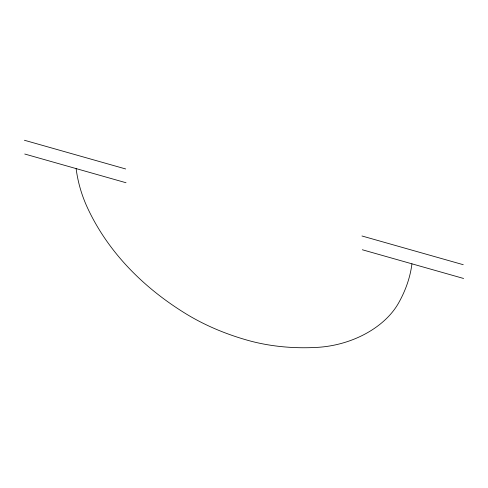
<?xml version="1.0" encoding="UTF-8"?>
<svg xmlns="http://www.w3.org/2000/svg" width="488" height="488" viewBox="0 0 488 488"><rect width="100%" height="100%" fill="white"/><g stroke="black" fill="none" stroke-linecap="round" stroke-linejoin="round"><path stroke-width="0.73" d="M24.4 140.251L125.672 168.97M361.974 235.985L463.246 264.703M24.754 154.025L126.026 182.744M362.328 249.758L463.6 278.477M411.933 263.825A174.551 121.908 -12.7 0 1 398.586 303.005A82.777 57.81 -12.7 0 1 316.932 347.395A174.551 121.908 -12.7 0 1 247.343 340.203A273.378 190.93 -12.7 0 1 185.464 313.503A413 288.445 -12.7 0 1 87.62 208.114A273.378 190.93 -12.7 0 1 76.116 168.592"/></g></svg>
